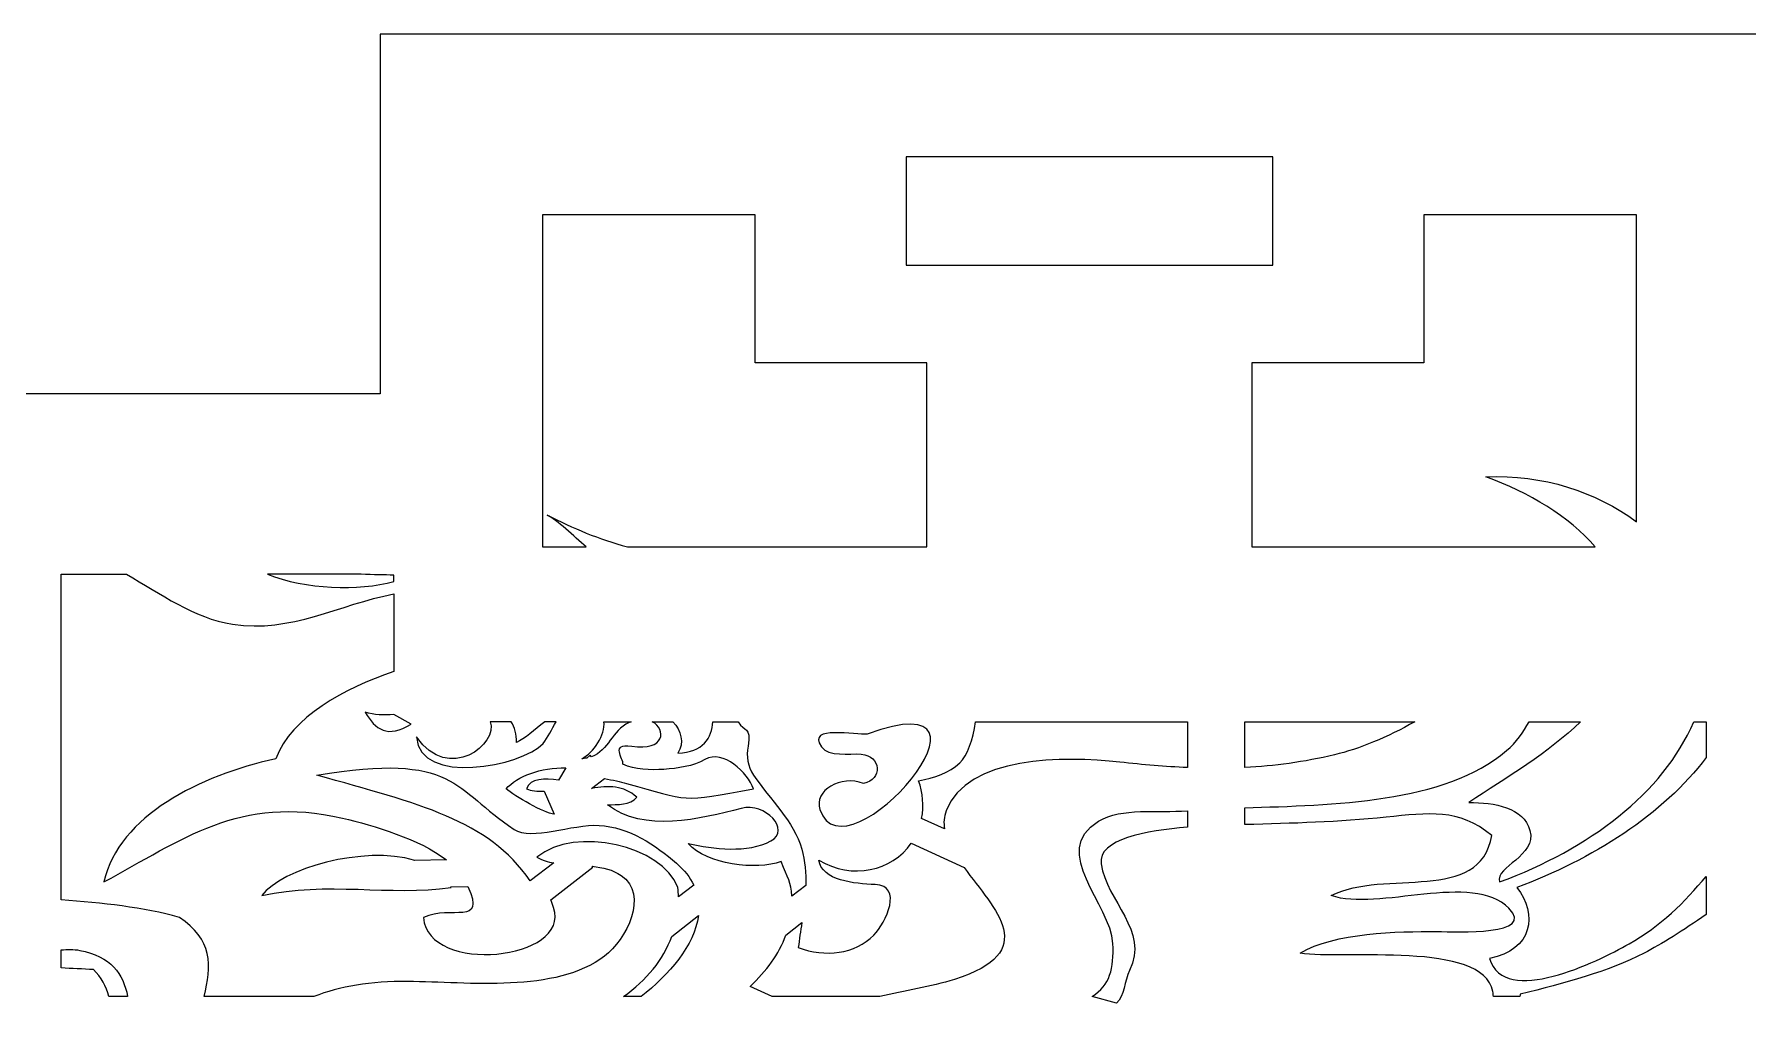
# Model space of a CAD drawing. Header units: centimetres. Extents: x -27 to -18.04, y 3.49 to 9.
# Drawn here: x -24.853 to -21.063, y 6.818 to 9.001 of the extents above; entities that cross this region are included whole.
import ezdxf

# ---------------------------------------------------------------- set-up
doc = ezdxf.new("R2010")
doc.units = ezdxf.units.CM
doc.header["$MEASUREMENT"] = 0
doc.layers.add('layer 1', color=7, linetype='Continuous')

msp = doc.modelspace()

# ---------------------------------------------------------------- linework, layer by layer
at = {"layer": 'layer 1', "color": 250}
for points, knots in [([(-26.99914, 9.00077), (-26.99914, 9.00077), (-25.39013, 9.00077), (-25.39013, 9.00077), (-25.39013, 9.00077), (-25.39013, 9.00077), (-25.39013, 8.57317), (-25.39013, 8.57317), (-25.39013, 8.57317), (-25.39013, 8.57317), (-24.87465, 8.57317), (-24.87465, 8.57317), (-24.87465, 8.57317), (-24.87465, 8.57317), (-24.87465, 8.20638), (-24.87465, 8.20638), (-24.87465, 8.20638), (-24.87465, 8.20638), (-24.08787, 8.20638), (-24.08787, 8.20638), (-24.08787, 8.20638), (-24.08787, 8.20638), (-24.08787, 9.00077), (-24.08787, 9.00077), (-24.08787, 9.00077), (-24.08787, 9.00077), (-22.51874, 9.00077), (-22.51874, 9.00077), (-22.51874, 9.00077), (-22.51874, 9.00077), (-20.94961, 9.00077), (-20.94961, 9.00077), (-20.94961, 9.00077), (-20.94961, 9.00077), (-20.94961, 8.20638), (-20.94961, 8.20638), (-20.94961, 8.20638), (-20.94961, 8.20638), (-20.16283, 8.20638), (-20.16283, 8.20638), (-20.16283, 8.20638), (-20.16283, 8.20638), (-20.16283, 8.57317), (-20.16283, 8.57317), (-20.16283, 8.57317), (-20.16283, 8.57317), (-19.64735, 8.57317), (-19.64735, 8.57317), (-19.64735, 8.57317), (-19.64735, 8.57317), (-19.64735, 9.00077), (-19.64735, 9.00077), (-19.64735, 9.00077), (-19.64735, 9.00077), (-18.03834, 9.00077), (-18.03834, 9.00077), (-18.03834, 9.00077), (-18.03834, 9.00077), (-18.03834, 7.31127), (-18.03834, 7.31127), (-18.03834, 7.31127), (-18.03834, 7.31127), (-18.37393, 7.31127), (-18.37393, 7.31127), (-18.37393, 7.31127), (-18.37393, 7.31127), (-18.37393, 5.17908), (-18.37393, 5.17908), (-18.37393, 5.17908), (-18.37393, 5.17908), (-18.03834, 5.17908), (-18.03834, 5.17908), (-18.03834, 5.17908), (-18.03834, 5.17908), (-18.03834, 3.49208), (-18.03834, 3.49208), (-18.03834, 3.49208), (-18.03834, 3.49208), (-19.64735, 3.49208), (-19.64735, 3.49208), (-19.64735, 3.49208), (-19.64735, 3.49208), (-19.64735, 3.92272), (-19.64735, 3.92272), (-19.64735, 3.92272), (-19.64735, 3.92272), (-20.16283, 3.92272), (-20.16283, 3.92272), (-20.16283, 3.92272), (-20.16283, 3.92272), (-20.16283, 4.21609), (-20.16283, 4.21609), (-20.16283, 4.21609), (-20.16283, 4.21609), (-20.94961, 4.21609), (-20.94961, 4.21609), (-20.94961, 4.21609), (-20.94961, 4.21609), (-20.94961, 3.49208), (-20.94961, 3.49208), (-20.94961, 3.49208), (-20.94961, 3.49208), (-22.51874, 3.49208), (-22.51874, 3.49208), (-22.51874, 3.49208), (-22.51874, 3.49208), (-24.08787, 3.49208), (-24.08787, 3.49208), (-24.08787, 3.49208), (-24.08787, 3.49208), (-24.08787, 4.21609), (-24.08787, 4.21609), (-24.08787, 4.21609), (-24.08787, 4.21609), (-24.87465, 4.21609), (-24.87465, 4.21609), (-24.87465, 4.21609), (-24.87465, 4.21609), (-24.87465, 3.92272), (-24.87465, 3.92272), (-24.87465, 3.92272), (-24.87465, 3.92272), (-25.39013, 3.92272), (-25.39013, 3.92272), (-25.39013, 3.92272), (-25.39013, 3.92272), (-25.39013, 3.49208), (-25.39013, 3.49208), (-25.39013, 3.49208), (-25.39013, 3.49208), (-26.99914, 3.49208), (-26.99914, 3.49208), (-26.99914, 3.49208), (-26.99914, 3.49208), (-26.99914, 5.17908), (-26.99914, 5.17908), (-26.99914, 5.17908), (-26.99914, 5.17908), (-26.66355, 5.17908), (-26.66355, 5.17908), (-26.66355, 5.17908), (-26.66355, 5.17908), (-26.66355, 7.31127), (-26.66355, 7.31127), (-26.66355, 7.31127), (-26.66355, 7.31127), (-26.99914, 7.31127), (-26.99914, 7.31127), (-26.99914, 7.31127), (-26.99914, 7.31127), (-26.99914, 9.00077), (-26.99914, 9.00077)], [0, 0, 0, 0, 0.025641, 0.025641, 0.025641, 0.025641, 0.0512821, 0.0512821, 0.0512821, 0.0512821, 0.0769231, 0.0769231, 0.0769231, 0.0769231, 0.1025641, 0.1025641, 0.1025641, 0.1025641, 0.1282051, 0.1282051, 0.1282051, 0.1282051, 0.1538462, 0.1538462, 0.1538462, 0.1538462, 0.1794872, 0.1794872, 0.1794872, 0.1794872, 0.2051282, 0.2051282, 0.2051282, 0.2051282, 0.2307692, 0.2307692, 0.2307692, 0.2307692, 0.2564103, 0.2564103, 0.2564103, 0.2564103, 0.2820513, 0.2820513, 0.2820513, 0.2820513, 0.3076923, 0.3076923, 0.3076923, 0.3076923, 0.3333333, 0.3333333, 0.3333333, 0.3333333, 0.3589744, 0.3589744, 0.3589744, 0.3589744, 0.3846154, 0.3846154, 0.3846154, 0.3846154, 0.4102564, 0.4102564, 0.4102564, 0.4102564, 0.4358974, 0.4358974, 0.4358974, 0.4358974, 0.4615385, 0.4615385, 0.4615385, 0.4615385, 0.4871795, 0.4871795, 0.4871795, 0.4871795, 0.5128205, 0.5128205, 0.5128205, 0.5128205, 0.5384615, 0.5384615, 0.5384615, 0.5384615, 0.5641026, 0.5641026, 0.5641026, 0.5641026, 0.5897436, 0.5897436, 0.5897436, 0.5897436, 0.6153846, 0.6153846, 0.6153846, 0.6153846, 0.6410256, 0.6410256, 0.6410256, 0.6410256, 0.6666667, 0.6666667, 0.6666667, 0.6666667, 0.6923077, 0.6923077, 0.6923077, 0.6923077, 0.7179487, 0.7179487, 0.7179487, 0.7179487, 0.7435897, 0.7435897, 0.7435897, 0.7435897, 0.7692308, 0.7692308, 0.7692308, 0.7692308, 0.7948718, 0.7948718, 0.7948718, 0.7948718, 0.8205128, 0.8205128, 0.8205128, 0.8205128, 0.8461538, 0.8461538, 0.8461538, 0.8461538, 0.8717949, 0.8717949, 0.8717949, 0.8717949, 0.8974359, 0.8974359, 0.8974359, 0.8974359, 0.9230769, 0.9230769, 0.9230769, 0.9230769, 0.9487179, 0.9487179, 0.9487179, 0.9487179, 1, 1, 1, 1]), ([(-22.9245, 8.73007), (-22.9245, 8.73007), (-22.11298, 8.73007), (-22.11298, 8.73007), (-22.11298, 8.73007), (-22.11298, 8.73007), (-22.11298, 8.49078), (-22.11298, 8.49078), (-22.11298, 8.49078), (-22.11298, 8.49078), (-22.9245, 8.49078), (-22.9245, 8.49078), (-22.9245, 8.49078), (-22.9245, 8.49078), (-22.9245, 8.73007), (-22.9245, 8.73007)], [0, 0, 0, 0, 0.2, 0.2, 0.2, 0.2, 0.4, 0.4, 0.4, 0.4, 0.6, 0.6, 0.6, 0.6, 1, 1, 1, 1]), ([(-23.54045, 7.8678), (-23.60322, 7.88398), (-23.66168, 7.90975), (-23.71788, 7.93776), (-23.71788, 7.93776), (-23.6972, 7.92833), (-23.65854, 7.89038), (-23.63201, 7.8678), (-23.63201, 7.8678), (-23.63201, 7.8678), (-23.72852, 7.8678), (-23.72852, 7.8678), (-23.72852, 7.8678), (-23.72852, 8.08814), (-23.72852, 8.38177), (-23.72852, 8.60182), (-23.72852, 8.60182), (-23.72852, 8.60182), (-23.25814, 8.60182), (-23.25814, 8.60182), (-23.25814, 8.60182), (-23.25814, 8.60182), (-23.25814, 8.27431), (-23.25814, 8.27431), (-23.25814, 8.27431), (-23.25814, 8.27431), (-22.87808, 8.27431), (-22.87808, 8.27431), (-22.87808, 8.27431), (-22.87808, 8.27431), (-22.87808, 7.8678), (-22.87808, 7.8678), (-22.87808, 7.8678), (-22.87808, 7.8678), (-23.54045, 7.8678), (-23.54045, 7.8678)], [0, 0, 0, 0, 0.1, 0.1, 0.1, 0.1, 0.2, 0.2, 0.2, 0.2, 0.3, 0.3, 0.3, 0.3, 0.4, 0.4, 0.4, 0.4, 0.5, 0.5, 0.5, 0.5, 0.6, 0.6, 0.6, 0.6, 0.7, 0.7, 0.7, 0.7, 0.8, 0.8, 0.8, 0.8, 1, 1, 1, 1]), ([(-21.30895, 7.92341), (-21.39802, 7.98896), (-21.51575, 8.02905), (-21.64188, 8.02244), (-21.64188, 8.02244), (-21.54667, 7.98819), (-21.45835, 7.93484), (-21.39995, 7.8678), (-21.39995, 7.8678), (-21.39995, 7.8678), (-22.1594, 7.8678), (-22.1594, 7.8678), (-22.1594, 7.8678), (-22.1594, 7.8678), (-22.1594, 8.27431), (-22.1594, 8.27431), (-22.1594, 8.27431), (-22.1594, 8.27431), (-21.77934, 8.27431), (-21.77934, 8.27431), (-21.77934, 8.27431), (-21.77934, 8.27431), (-21.77934, 8.60182), (-21.77934, 8.60182), (-21.77934, 8.60182), (-21.77934, 8.60182), (-21.30895, 8.60182), (-21.30895, 8.60182), (-21.30895, 8.60182), (-21.30895, 8.40029), (-21.30895, 8.12519), (-21.30895, 7.92341)], [0, 0, 0, 0, 0.1111111, 0.1111111, 0.1111111, 0.1111111, 0.2222222, 0.2222222, 0.2222222, 0.2222222, 0.3333333, 0.3333333, 0.3333333, 0.3333333, 0.4444444, 0.4444444, 0.4444444, 0.4444444, 0.5555556, 0.5555556, 0.5555556, 0.5555556, 0.6666667, 0.6666667, 0.6666667, 0.6666667, 0.7777778, 0.7777778, 0.7777778, 0.7777778, 1, 1, 1, 1]), ([(-24.47707, 6.87398), (-24.47707, 6.87398), (-24.23405, 6.87398), (-24.23405, 6.87398), (-24.23405, 6.87398), (-24.1774, 6.896), (-24.10864, 6.90807), (-24.02617, 6.90724), (-24.02617, 6.90724), (-23.89262, 6.90589), (-23.69867, 6.8809), (-23.59117, 6.96301), (-23.59117, 6.96301), (-23.54346, 6.99947), (-23.49234, 7.09906), (-23.55439, 7.14167), (-23.55439, 7.14167), (-23.573, 7.15445), (-23.59527, 7.15933), (-23.6187, 7.16174), (-23.6187, 7.16174), (-23.6187, 7.16174), (-23.61747, 7.16016), (-23.61747, 7.16016), (-23.61747, 7.16016), (-23.61747, 7.16016), (-23.71039, 7.0879), (-23.71039, 7.0879), (-23.71039, 7.0879), (-23.70804, 7.08224), (-23.70586, 7.07652), (-23.70391, 7.07072), (-23.70391, 7.07072), (-23.66424, 6.95311), (-23.98192, 6.92133), (-23.99164, 7.04857), (-23.99164, 7.04857), (-23.93098, 7.07739), (-23.85274, 7.02701), (-23.89358, 7.11714), (-23.89358, 7.11714), (-23.89358, 7.11714), (-23.93159, 7.1165), (-23.93159, 7.1165), (-23.93159, 7.1165), (-23.93134, 7.11603), (-23.93106, 7.11559), (-23.93081, 7.11512), (-23.93081, 7.11512), (-24.06519, 7.09559), (-24.20548, 7.12944), (-24.34905, 7.09696), (-24.34905, 7.09696), (-24.30532, 7.15668), (-24.12397, 7.20864), (-24.01088, 7.17487), (-24.01088, 7.17487), (-24.01088, 7.17487), (-23.94067, 7.17606), (-23.94067, 7.17606), (-23.94067, 7.17606), (-24.00029, 7.22174), (-24.10115, 7.2519), (-24.17098, 7.26815), (-24.17098, 7.26815), (-24.3991, 7.32124), (-24.52525, 7.21961), (-24.69885, 7.1272), (-24.69885, 7.1272), (-24.66375, 7.27442), (-24.48763, 7.36176), (-24.31864, 7.39941), (-24.31864, 7.39941), (-24.28318, 7.49229), (-24.16764, 7.55424), (-24.05725, 7.59266), (-24.05725, 7.59266), (-24.05725, 7.59266), (-24.05725, 7.76377), (-24.05725, 7.76377), (-24.05725, 7.76377), (-24.17808, 7.74082), (-24.28461, 7.67677), (-24.41385, 7.69675), (-24.41385, 7.69675), (-24.50037, 7.71013), (-24.57308, 7.76445), (-24.64841, 7.80742), (-24.64841, 7.80742), (-24.64841, 7.80742), (-24.79319, 7.80742), (-24.79319, 7.80742), (-24.79319, 7.80742), (-24.79319, 7.80742), (-24.79319, 7.08779), (-24.79319, 7.08779), (-24.79319, 7.08779), (-24.7028, 7.08025), (-24.61071, 7.07191), (-24.53157, 7.04857), (-24.53157, 7.04857), (-24.4584, 7.00201), (-24.45934, 6.94069), (-24.47707, 6.87398)], [0, 0, 0, 0, 0.037037, 0.037037, 0.037037, 0.037037, 0.0740741, 0.0740741, 0.0740741, 0.0740741, 0.1111111, 0.1111111, 0.1111111, 0.1111111, 0.1481481, 0.1481481, 0.1481481, 0.1481481, 0.1851852, 0.1851852, 0.1851852, 0.1851852, 0.2222222, 0.2222222, 0.2222222, 0.2222222, 0.2592593, 0.2592593, 0.2592593, 0.2592593, 0.2962963, 0.2962963, 0.2962963, 0.2962963, 0.3333333, 0.3333333, 0.3333333, 0.3333333, 0.3703704, 0.3703704, 0.3703704, 0.3703704, 0.4074074, 0.4074074, 0.4074074, 0.4074074, 0.4444444, 0.4444444, 0.4444444, 0.4444444, 0.4814815, 0.4814815, 0.4814815, 0.4814815, 0.5185185, 0.5185185, 0.5185185, 0.5185185, 0.5555556, 0.5555556, 0.5555556, 0.5555556, 0.5925926, 0.5925926, 0.5925926, 0.5925926, 0.6296296, 0.6296296, 0.6296296, 0.6296296, 0.6666667, 0.6666667, 0.6666667, 0.6666667, 0.7037037, 0.7037037, 0.7037037, 0.7037037, 0.7407407, 0.7407407, 0.7407407, 0.7407407, 0.7777778, 0.7777778, 0.7777778, 0.7777778, 0.8148148, 0.8148148, 0.8148148, 0.8148148, 0.8518519, 0.8518519, 0.8518519, 0.8518519, 0.8888889, 0.8888889, 0.8888889, 0.8888889, 0.9259259, 0.9259259, 0.9259259, 0.9259259, 1, 1, 1, 1]), ([(-24.12987, 7.80742), (-24.10278, 7.8062), (-24.07763, 7.80577), (-24.05725, 7.80545), (-24.05725, 7.80545), (-24.05725, 7.80545), (-24.05725, 7.79149), (-24.05725, 7.79149), (-24.05725, 7.79149), (-24.13475, 7.7696), (-24.2535, 7.77371), (-24.33698, 7.80742), (-24.33698, 7.80742), (-24.33698, 7.80742), (-24.12987, 7.80742), (-24.12987, 7.80742)], [0, 0, 0, 0, 0.2, 0.2, 0.2, 0.2, 0.4, 0.4, 0.4, 0.4, 0.6, 0.6, 0.6, 0.6, 1, 1, 1, 1]), ([(-23.01068, 7.45385), (-22.66475, 7.57988), (-23.05948, 7.12045), (-23.11494, 7.28711), (-23.11494, 7.28711), (-23.12891, 7.32905), (-23.06832, 7.36464), (-23.01828, 7.34496), (-23.01828, 7.34496), (-22.97617, 7.35257), (-22.97809, 7.40595), (-23.02398, 7.40971), (-23.02398, 7.40971), (-23.04983, 7.41182), (-23.09573, 7.40307), (-23.11163, 7.42595), (-23.11163, 7.42595), (-23.1458, 7.47512), (-23.03317, 7.45038), (-23.01068, 7.45385)], [0, 0, 0, 0, 0.1666667, 0.1666667, 0.1666667, 0.1666667, 0.3333333, 0.3333333, 0.3333333, 0.3333333, 0.5, 0.5, 0.5, 0.5, 0.6666667, 0.6666667, 0.6666667, 0.6666667, 1, 1, 1, 1]), ([(-24.01875, 7.47612), (-24.07155, 7.44343), (-24.09796, 7.46455), (-24.12092, 7.50224), (-24.12092, 7.50224), (-24.10078, 7.49657), (-24.07928, 7.49533), (-24.05725, 7.49696), (-24.05725, 7.49696), (-24.05725, 7.49696), (-24.01875, 7.47612), (-24.01875, 7.47612)], [0, 0, 0, 0, 0.25, 0.25, 0.25, 0.25, 0.5, 0.5, 0.5, 0.5, 1, 1, 1, 1]), ([(-23.69836, 7.4814), (-23.70846, 7.46511), (-23.71562, 7.44621), (-23.72734, 7.43328), (-23.72734, 7.43328), (-23.77321, 7.3827), (-24.00126, 7.33859), (-24.00685, 7.4478), (-24.00685, 7.4478), (-23.93637, 7.34401), (-23.82395, 7.4334), (-23.84439, 7.4814), (-23.84439, 7.4814), (-23.84439, 7.4814), (-23.79754, 7.4814), (-23.79754, 7.4814), (-23.79754, 7.4814), (-23.7896, 7.46866), (-23.78532, 7.45386), (-23.78633, 7.4357), (-23.78633, 7.4357), (-23.76733, 7.44384), (-23.74612, 7.46275), (-23.7235, 7.4814), (-23.7235, 7.4814), (-23.7235, 7.4814), (-23.69836, 7.4814), (-23.69836, 7.4814)], [0, 0, 0, 0, 0.125, 0.125, 0.125, 0.125, 0.25, 0.25, 0.25, 0.25, 0.375, 0.375, 0.375, 0.375, 0.5, 0.5, 0.5, 0.5, 0.625, 0.625, 0.625, 0.625, 0.75, 0.75, 0.75, 0.75, 1, 1, 1, 1]), ([(-23.63076, 7.40094), (-23.63076, 7.40094), (-23.62291, 7.40705), (-23.62291, 7.40705), (-23.62291, 7.40705), (-23.62291, 7.40705), (-23.62043, 7.40386), (-23.62043, 7.40386), (-23.62043, 7.40386), (-23.58108, 7.41831), (-23.57602, 7.46184), (-23.53716, 7.47946), (-23.53716, 7.47946), (-23.53558, 7.48017), (-23.53403, 7.48081), (-23.53249, 7.4814), (-23.53249, 7.4814), (-23.53249, 7.4814), (-23.59274, 7.4814), (-23.59274, 7.4814), (-23.59274, 7.4814), (-23.58906, 7.45249), (-23.61493, 7.413), (-23.64184, 7.39941), (-23.64184, 7.39941), (-23.6379, 7.39971), (-23.63422, 7.40023), (-23.63076, 7.40094)], [0, 0, 0, 0, 0.125, 0.125, 0.125, 0.125, 0.25, 0.25, 0.25, 0.25, 0.375, 0.375, 0.375, 0.375, 0.5, 0.5, 0.5, 0.5, 0.625, 0.625, 0.625, 0.625, 0.75, 0.75, 0.75, 0.75, 1, 1, 1, 1]), ([(-23.17707, 7.09559), (-23.17707, 7.09559), (-23.14634, 7.11949), (-23.14634, 7.11949), (-23.14634, 7.11949), (-23.14562, 7.14626), (-23.14774, 7.17303), (-23.15517, 7.19979), (-23.15517, 7.19979), (-23.17229, 7.26151), (-23.22518, 7.30878), (-23.26161, 7.36312), (-23.26161, 7.36312), (-23.27445, 7.3834), (-23.27847, 7.40468), (-23.27373, 7.42697), (-23.27373, 7.42697), (-23.26735, 7.47338), (-23.28147, 7.45725), (-23.29542, 7.4814), (-23.29542, 7.4814), (-23.29542, 7.4814), (-23.3516, 7.4814), (-23.3516, 7.4814), (-23.3516, 7.4814), (-23.35367, 7.44575), (-23.3736, 7.41416), (-23.42893, 7.41151), (-23.42893, 7.41151), (-23.41488, 7.43559), (-23.42117, 7.46196), (-23.44019, 7.4814), (-23.44019, 7.4814), (-23.44019, 7.4814), (-23.48565, 7.4814), (-23.48565, 7.4814), (-23.48565, 7.4814), (-23.45379, 7.46512), (-23.45704, 7.41546), (-23.53119, 7.42724), (-23.53119, 7.42724), (-23.58043, 7.43506), (-23.54809, 7.39899), (-23.55059, 7.38732), (-23.55059, 7.38732), (-23.52432, 7.3751), (-23.4892, 7.37429), (-23.45989, 7.37599), (-23.45989, 7.37599), (-23.42928, 7.37778), (-23.39464, 7.3831), (-23.36912, 7.39777), (-23.36912, 7.39777), (-23.32904, 7.42079), (-23.27471, 7.36858), (-23.26161, 7.33286), (-23.26161, 7.33286), (-23.42306, 7.30264), (-23.40315, 7.30597), (-23.54299, 7.34496), (-23.54299, 7.34496), (-23.55606, 7.34861), (-23.57279, 7.35244), (-23.59155, 7.3558), (-23.59155, 7.3558), (-23.59155, 7.3558), (-23.61985, 7.3338), (-23.61985, 7.3338), (-23.61985, 7.3338), (-23.58321, 7.34068), (-23.54863, 7.34055), (-23.52016, 7.31472), (-23.52016, 7.31472), (-23.53346, 7.29624), (-23.56364, 7.29842), (-23.58449, 7.29758), (-23.58449, 7.29758), (-23.50612, 7.23535), (-23.37851, 7.2662), (-23.28901, 7.28973), (-23.28901, 7.28973), (-23.23531, 7.30384), (-23.17856, 7.24194), (-23.22316, 7.2179), (-23.22316, 7.2179), (-23.27417, 7.19043), (-23.35084, 7.19961), (-23.4061, 7.21189), (-23.4061, 7.21189), (-23.36554, 7.16491), (-23.25538, 7.15267), (-23.20078, 7.17205), (-23.20078, 7.17205), (-23.18576, 7.13451), (-23.17827, 7.12767), (-23.17707, 7.09559)], [0, 0, 0, 0, 0.04, 0.04, 0.04, 0.04, 0.08, 0.08, 0.08, 0.08, 0.12, 0.12, 0.12, 0.12, 0.16, 0.16, 0.16, 0.16, 0.2, 0.2, 0.2, 0.2, 0.24, 0.24, 0.24, 0.24, 0.28, 0.28, 0.28, 0.28, 0.32, 0.32, 0.32, 0.32, 0.36, 0.36, 0.36, 0.36, 0.4, 0.4, 0.4, 0.4, 0.44, 0.44, 0.44, 0.44, 0.48, 0.48, 0.48, 0.48, 0.52, 0.52, 0.52, 0.52, 0.56, 0.56, 0.56, 0.56, 0.6, 0.6, 0.6, 0.6, 0.64, 0.64, 0.64, 0.64, 0.68, 0.68, 0.68, 0.68, 0.72, 0.72, 0.72, 0.72, 0.76, 0.76, 0.76, 0.76, 0.8, 0.8, 0.8, 0.8, 0.84, 0.84, 0.84, 0.84, 0.88, 0.88, 0.88, 0.88, 0.92, 0.92, 0.92, 0.92, 1, 1, 1, 1]), ([(-22.88998, 7.26766), (-22.88998, 7.26766), (-22.83929, 7.24441), (-22.83929, 7.24441), (-22.83929, 7.24441), (-22.84153, 7.25789), (-22.84077, 7.27118), (-22.83584, 7.28415), (-22.83584, 7.28415), (-22.78948, 7.40604), (-22.57493, 7.40571), (-22.45132, 7.392), (-22.45132, 7.392), (-22.40013, 7.38631), (-22.3508, 7.382), (-22.30227, 7.3799), (-22.30227, 7.3799), (-22.30227, 7.3799), (-22.30227, 7.4814), (-22.30227, 7.4814), (-22.30227, 7.4814), (-22.30227, 7.4814), (-22.51874, 7.4814), (-22.51874, 7.4814), (-22.51874, 7.4814), (-22.51874, 7.4814), (-22.77102, 7.4814), (-22.77102, 7.4814), (-22.77102, 7.4814), (-22.77622, 7.44134), (-22.78862, 7.40651), (-22.80555, 7.39048), (-22.80555, 7.39048), (-22.82871, 7.36856), (-22.86177, 7.35627), (-22.89662, 7.35102), (-22.89662, 7.35102), (-22.88718, 7.32406), (-22.88459, 7.29534), (-22.88998, 7.26766)], [0, 0, 0, 0, 0.0909091, 0.0909091, 0.0909091, 0.0909091, 0.1818182, 0.1818182, 0.1818182, 0.1818182, 0.2727273, 0.2727273, 0.2727273, 0.2727273, 0.3636364, 0.3636364, 0.3636364, 0.3636364, 0.4545455, 0.4545455, 0.4545455, 0.4545455, 0.5454545, 0.5454545, 0.5454545, 0.5454545, 0.6363636, 0.6363636, 0.6363636, 0.6363636, 0.7272727, 0.7272727, 0.7272727, 0.7272727, 0.8181818, 0.8181818, 0.8181818, 0.8181818, 1, 1, 1, 1]), ([(-22.17477, 7.4814), (-22.17477, 7.4814), (-22.17477, 7.38007), (-22.17477, 7.38007), (-22.17477, 7.38007), (-22.10989, 7.38338), (-22.04476, 7.39208), (-21.97675, 7.40825), (-21.97675, 7.40825), (-21.92339, 7.42093), (-21.8591, 7.44695), (-21.79929, 7.4814), (-21.79929, 7.4814), (-21.79929, 7.4814), (-22.17477, 7.4814), (-22.17477, 7.4814)], [0, 0, 0, 0, 0.2, 0.2, 0.2, 0.2, 0.4, 0.4, 0.4, 0.4, 0.6, 0.6, 0.6, 0.6, 1, 1, 1, 1]), ([(-21.62545, 6.87398), (-21.62545, 6.87398), (-21.56709, 6.87398), (-21.56709, 6.87398), (-21.56709, 6.87398), (-21.56664, 6.8757), (-21.56621, 6.87743), (-21.56584, 6.87921), (-21.56584, 6.87921), (-21.46797, 6.90331), (-21.37202, 6.92875), (-21.29208, 6.96994), (-21.29208, 6.96994), (-21.25377, 6.98968), (-21.20474, 7.02033), (-21.15502, 7.05501), (-21.15502, 7.05501), (-21.15502, 7.05501), (-21.15502, 7.13954), (-21.15502, 7.13954), (-21.15502, 7.13954), (-21.20147, 7.08269), (-21.25614, 7.02921), (-21.32504, 6.99032), (-21.32504, 6.99032), (-21.39611, 6.9502), (-21.60013, 6.84993), (-21.63428, 6.95784), (-21.63428, 6.95784), (-21.53834, 6.97648), (-21.52677, 7.05576), (-21.57344, 7.11512), (-21.57344, 7.11512), (-21.40847, 7.1762), (-21.24783, 7.27646), (-21.15502, 7.40222), (-21.15502, 7.40222), (-21.15502, 7.40222), (-21.15502, 7.4814), (-21.15502, 7.4814), (-21.15502, 7.4814), (-21.15502, 7.4814), (-21.18187, 7.4814), (-21.18187, 7.4814), (-21.18187, 7.4814), (-21.25135, 7.32169), (-21.41302, 7.20082), (-21.61148, 7.1272), (-21.61148, 7.1272), (-21.62208, 7.16149), (-21.52871, 7.18426), (-21.54443, 7.24102), (-21.54443, 7.24102), (-21.55849, 7.2918), (-21.623, 7.30343), (-21.67991, 7.30262), (-21.67991, 7.30262), (-21.59655, 7.357), (-21.50265, 7.41299), (-21.4329, 7.4814), (-21.4329, 7.4814), (-21.4329, 7.4814), (-21.54653, 7.4814), (-21.54653, 7.4814), (-21.54653, 7.4814), (-21.55846, 7.4578), (-21.57478, 7.43604), (-21.59626, 7.41755), (-21.59626, 7.41755), (-21.73221, 7.30053), (-21.98324, 7.29774), (-22.17477, 7.29095), (-22.17477, 7.29095), (-22.17477, 7.29095), (-22.17477, 7.25382), (-22.17477, 7.25382), (-22.17477, 7.25382), (-22.06959, 7.25665), (-21.96798, 7.2596), (-21.8628, 7.27027), (-21.8628, 7.27027), (-21.76773, 7.27991), (-21.70284, 7.29011), (-21.62893, 7.23004), (-21.62893, 7.23004), (-21.65482, 7.07732), (-21.86527, 7.15773), (-21.98408, 7.09696), (-21.98408, 7.09696), (-21.88023, 7.06138), (-21.67172, 7.15017), (-21.59095, 7.06895), (-21.59095, 7.06895), (-21.53059, 7.00825), (-21.7042, 7.01703), (-21.75053, 7.01747), (-21.75053, 7.01747), (-21.83555, 7.01829), (-21.97779, 7.01507), (-22.05253, 6.96994), (-22.05253, 6.96994), (-21.95628, 6.95437), (-21.64897, 6.99753), (-21.62667, 6.88526), (-21.62667, 6.88526), (-21.62591, 6.88143), (-21.62553, 6.87767), (-21.62545, 6.87398)], [0, 0, 0, 0, 0.0357143, 0.0357143, 0.0357143, 0.0357143, 0.0714286, 0.0714286, 0.0714286, 0.0714286, 0.1071429, 0.1071429, 0.1071429, 0.1071429, 0.1428571, 0.1428571, 0.1428571, 0.1428571, 0.1785714, 0.1785714, 0.1785714, 0.1785714, 0.2142857, 0.2142857, 0.2142857, 0.2142857, 0.25, 0.25, 0.25, 0.25, 0.2857143, 0.2857143, 0.2857143, 0.2857143, 0.3214286, 0.3214286, 0.3214286, 0.3214286, 0.3571429, 0.3571429, 0.3571429, 0.3571429, 0.3928571, 0.3928571, 0.3928571, 0.3928571, 0.4285714, 0.4285714, 0.4285714, 0.4285714, 0.4642857, 0.4642857, 0.4642857, 0.4642857, 0.5, 0.5, 0.5, 0.5, 0.5357143, 0.5357143, 0.5357143, 0.5357143, 0.5714286, 0.5714286, 0.5714286, 0.5714286, 0.6071429, 0.6071429, 0.6071429, 0.6071429, 0.6428571, 0.6428571, 0.6428571, 0.6428571, 0.6785714, 0.6785714, 0.6785714, 0.6785714, 0.7142857, 0.7142857, 0.7142857, 0.7142857, 0.75, 0.75, 0.75, 0.75, 0.7857143, 0.7857143, 0.7857143, 0.7857143, 0.8214286, 0.8214286, 0.8214286, 0.8214286, 0.8571429, 0.8571429, 0.8571429, 0.8571429, 0.8928571, 0.8928571, 0.8928571, 0.8928571, 0.9285714, 0.9285714, 0.9285714, 0.9285714, 1, 1, 1, 1]), ([(-23.75605, 7.12987), (-23.75605, 7.12987), (-23.70328, 7.16907), (-23.70328, 7.16907), (-23.70328, 7.16907), (-23.71652, 7.17154), (-23.72915, 7.17537), (-23.7407, 7.18165), (-23.7407, 7.18165), (-23.65554, 7.2528), (-23.46352, 7.2063), (-23.42893, 7.11512), (-23.42893, 7.11512), (-23.42825, 7.10806), (-23.42789, 7.10106), (-23.42779, 7.0941), (-23.42779, 7.0941), (-23.42779, 7.0941), (-23.39405, 7.12034), (-23.39405, 7.12034), (-23.39405, 7.12034), (-23.40208, 7.13709), (-23.41452, 7.15336), (-23.43228, 7.16881), (-23.43228, 7.16881), (-23.47686, 7.20759), (-23.53829, 7.24896), (-23.60349, 7.2523), (-23.60349, 7.2523), (-23.66239, 7.25533), (-23.7532, 7.21809), (-23.79146, 7.24334), (-23.79146, 7.24334), (-23.92497, 7.3315), (-23.91882, 7.41493), (-24.22739, 7.36312), (-24.22739, 7.36312), (-24.00196, 7.29952), (-23.84869, 7.26504), (-23.75605, 7.12987)], [0, 0, 0, 0, 0.0909091, 0.0909091, 0.0909091, 0.0909091, 0.1818182, 0.1818182, 0.1818182, 0.1818182, 0.2727273, 0.2727273, 0.2727273, 0.2727273, 0.3636364, 0.3636364, 0.3636364, 0.3636364, 0.4545455, 0.4545455, 0.4545455, 0.4545455, 0.5454545, 0.5454545, 0.5454545, 0.5454545, 0.6363636, 0.6363636, 0.6363636, 0.6363636, 0.7272727, 0.7272727, 0.7272727, 0.7272727, 0.8181818, 0.8181818, 0.8181818, 0.8181818, 1, 1, 1, 1]), ([(-23.70267, 7.27722), (-23.70267, 7.27722), (-23.72495, 7.3277), (-23.72495, 7.3277), (-23.72495, 7.3277), (-23.73956, 7.32701), (-23.75398, 7.32874), (-23.76352, 7.33286), (-23.76352, 7.33286), (-23.75607, 7.35819), (-23.7231, 7.35512), (-23.6931, 7.35247), (-23.6931, 7.35247), (-23.6931, 7.35247), (-23.67659, 7.37928), (-23.67659, 7.37928), (-23.67659, 7.37928), (-23.7316, 7.38139), (-23.78517, 7.36036), (-23.80914, 7.33286), (-23.80914, 7.33286), (-23.78999, 7.31735), (-23.72461, 7.27802), (-23.70267, 7.27722)], [0, 0, 0, 0, 0.1428571, 0.1428571, 0.1428571, 0.1428571, 0.2857143, 0.2857143, 0.2857143, 0.2857143, 0.4285714, 0.4285714, 0.4285714, 0.4285714, 0.5714286, 0.5714286, 0.5714286, 0.5714286, 0.7142857, 0.7142857, 0.7142857, 0.7142857, 1, 1, 1, 1]), ([(-22.51271, 6.87398), (-22.51271, 6.87398), (-22.45886, 6.859), (-22.45886, 6.859), (-22.45886, 6.859), (-22.44119, 6.87476), (-22.44127, 6.90853), (-22.43004, 6.93122), (-22.43004, 6.93122), (-22.38592, 7.02033), (-22.48128, 7.0834), (-22.49298, 7.16729), (-22.49298, 7.16729), (-22.50054, 7.22144), (-22.39272, 7.24081), (-22.30227, 7.24823), (-22.30227, 7.24823), (-22.30227, 7.24823), (-22.30227, 7.28452), (-22.30227, 7.28452), (-22.30227, 7.28452), (-22.3689, 7.27915), (-22.44689, 7.29271), (-22.49848, 7.26128), (-22.49848, 7.26128), (-22.60846, 7.19426), (-22.47114, 7.07664), (-22.46695, 6.99148), (-22.46695, 6.99148), (-22.4642, 6.93522), (-22.47362, 6.89913), (-22.51271, 6.87398)], [0, 0, 0, 0, 0.1111111, 0.1111111, 0.1111111, 0.1111111, 0.2222222, 0.2222222, 0.2222222, 0.2222222, 0.3333333, 0.3333333, 0.3333333, 0.3333333, 0.4444444, 0.4444444, 0.4444444, 0.4444444, 0.5555556, 0.5555556, 0.5555556, 0.5555556, 0.6666667, 0.6666667, 0.6666667, 0.6666667, 0.7777778, 0.7777778, 0.7777778, 0.7777778, 1, 1, 1, 1]), ([(-23.22059, 6.87398), (-23.22059, 6.87398), (-22.98246, 6.87398), (-22.98246, 6.87398), (-22.98246, 6.87398), (-22.92745, 6.88685), (-22.86973, 6.89507), (-22.8176, 6.91163), (-22.8176, 6.91163), (-22.62493, 6.97282), (-22.72802, 7.06563), (-22.79606, 7.1589), (-22.79606, 7.1589), (-22.79606, 7.1589), (-22.91308, 7.21256), (-22.91308, 7.21256), (-22.91308, 7.21256), (-22.95545, 7.15128), (-23.04382, 7.13105), (-23.11713, 7.1756), (-23.11713, 7.1756), (-23.1108, 7.12974), (-23.03792, 7.12299), (-22.99299, 7.12151), (-22.99299, 7.12151), (-22.92978, 7.11944), (-22.96889, 7.03754), (-22.99586, 7.00947), (-22.99586, 7.00947), (-23.03662, 6.96703), (-23.10384, 6.96037), (-23.16276, 6.98204), (-23.16276, 6.98204), (-23.16051, 7.00043), (-23.15762, 7.01882), (-23.15489, 7.03721), (-23.15489, 7.03721), (-23.15489, 7.03721), (-23.19022, 7.00973), (-23.19022, 7.00973), (-23.19022, 7.00973), (-23.2055, 6.96744), (-23.23317, 6.93012), (-23.26919, 6.89627), (-23.26919, 6.89627), (-23.26919, 6.89627), (-23.22059, 6.87398), (-23.22059, 6.87398)], [0, 0, 0, 0, 0.0769231, 0.0769231, 0.0769231, 0.0769231, 0.1538462, 0.1538462, 0.1538462, 0.1538462, 0.2307692, 0.2307692, 0.2307692, 0.2307692, 0.3076923, 0.3076923, 0.3076923, 0.3076923, 0.3846154, 0.3846154, 0.3846154, 0.3846154, 0.4615385, 0.4615385, 0.4615385, 0.4615385, 0.5384615, 0.5384615, 0.5384615, 0.5384615, 0.6153846, 0.6153846, 0.6153846, 0.6153846, 0.6923077, 0.6923077, 0.6923077, 0.6923077, 0.7692308, 0.7692308, 0.7692308, 0.7692308, 0.8461538, 0.8461538, 0.8461538, 0.8461538, 1, 1, 1, 1]), ([(-23.54946, 6.87398), (-23.54946, 6.87398), (-23.51028, 6.87398), (-23.51028, 6.87398), (-23.51028, 6.87398), (-23.44899, 6.92131), (-23.39212, 6.98718), (-23.3836, 7.05283), (-23.3836, 7.05283), (-23.3836, 7.05283), (-23.4426, 7.00695), (-23.4426, 7.00695), (-23.4426, 7.00695), (-23.46155, 6.95528), (-23.49816, 6.90945), (-23.54946, 6.87398)], [0, 0, 0, 0, 0.2, 0.2, 0.2, 0.2, 0.4, 0.4, 0.4, 0.4, 0.6, 0.6, 0.6, 0.6, 1, 1, 1, 1]), ([(-24.68783, 6.87398), (-24.68783, 6.87398), (-24.64614, 6.87398), (-24.64614, 6.87398), (-24.64614, 6.87398), (-24.65501, 6.92406), (-24.68377, 6.96259), (-24.75208, 6.97598), (-24.75208, 6.97598), (-24.76584, 6.97868), (-24.77952, 6.97846), (-24.79319, 6.9769), (-24.79319, 6.9769), (-24.79319, 6.9769), (-24.79319, 6.93719), (-24.79319, 6.93719), (-24.79319, 6.93719), (-24.76935, 6.9358), (-24.74541, 6.93447), (-24.72167, 6.93365), (-24.72167, 6.93365), (-24.70391, 6.91672), (-24.69345, 6.89654), (-24.68783, 6.87398)], [0, 0, 0, 0, 0.1428571, 0.1428571, 0.1428571, 0.1428571, 0.2857143, 0.2857143, 0.2857143, 0.2857143, 0.4285714, 0.4285714, 0.4285714, 0.4285714, 0.5714286, 0.5714286, 0.5714286, 0.5714286, 0.7142857, 0.7142857, 0.7142857, 0.7142857, 1, 1, 1, 1])]:
    msp.add_open_spline(points, degree=3, knots=knots, dxfattribs=at)

doc.saveas('drawing.dxf')
